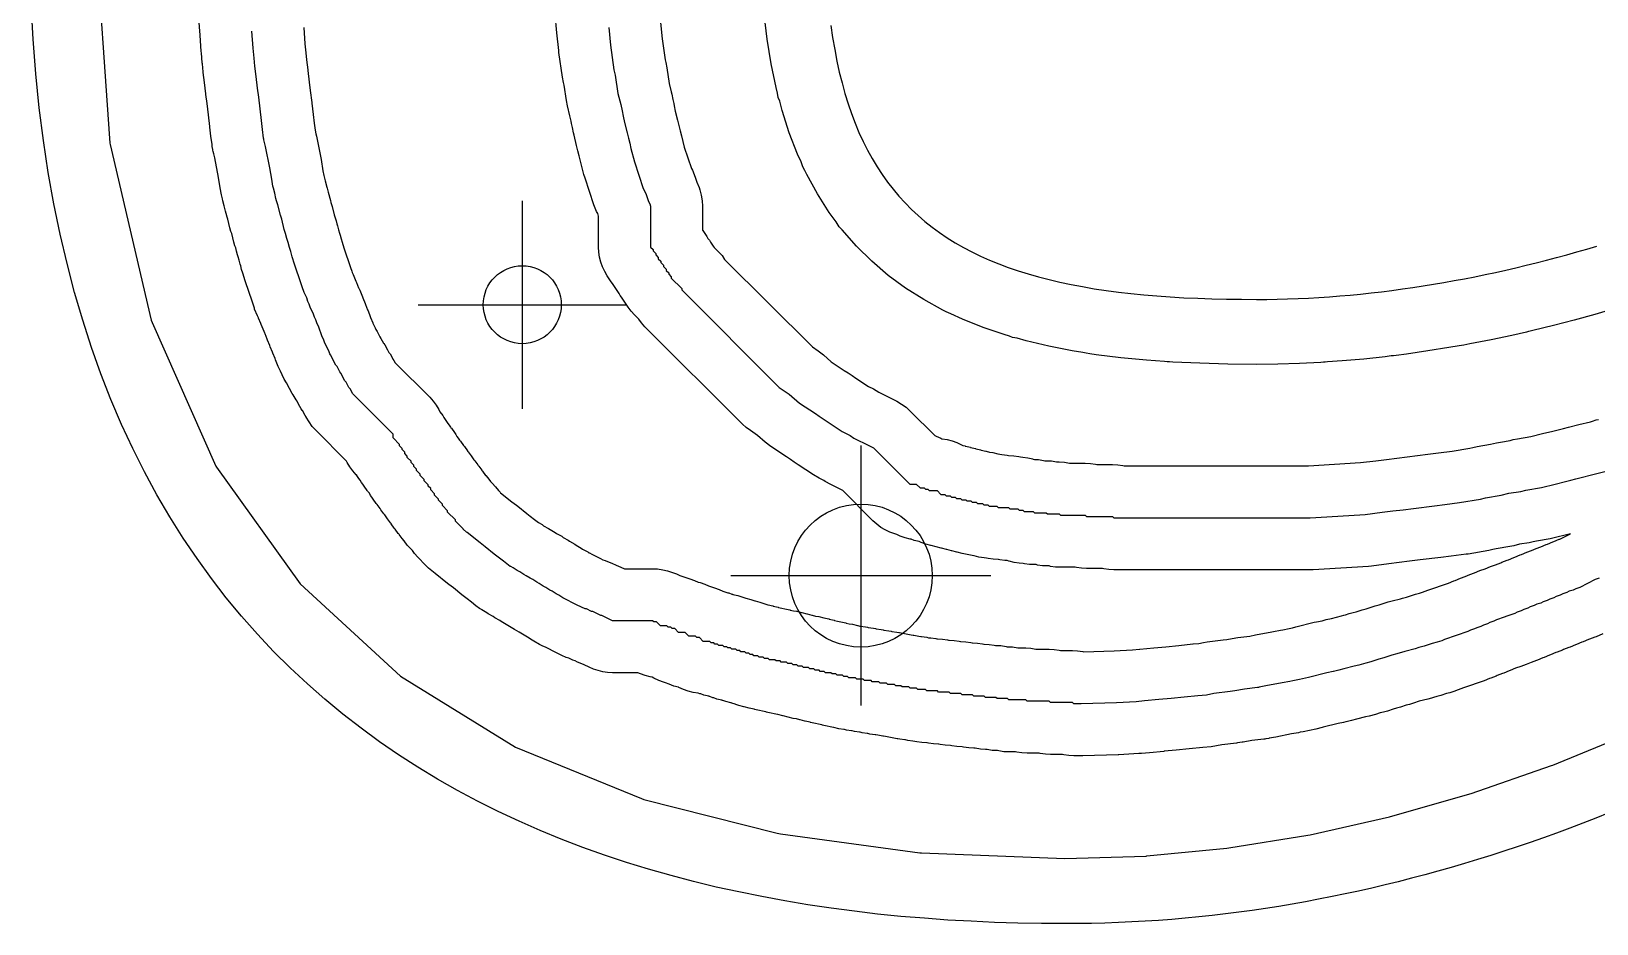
# Model space of a CAD drawing. Header units: millimetres. Extents: x 0 to 1800, y 0 to 406.
# Drawn here: x 265.1 to 385.5, y 51.5 to 120.1 of the extents above; entities that cross this region are included whole.
import ezdxf

# ---------------------------------------------------------------- set-up
doc = ezdxf.new("R2010")
doc.units = ezdxf.units.MM
for name, color, linetype in [('1_LETTERS', 7, 'Continuous'), ('2_BACK_inset_5mm', 7, 'Continuous'), ('4_THREADED_RODS_MX', 7, 'Continuous'), ('5_CABLE_EXITS_D11', 7, 'Continuous'), ('CENTERLINE', 7, 'Continuous'), ('GROOVE_8MM', 7, 'Continuous')]:
    doc.layers.add(name, color=color, linetype=linetype)

msp = doc.modelspace()

# ---------------------------------------------------------------- linework, layer by layer
at = {"layer": '1_LETTERS'}
for points in [[(386.41, 60.01), (385.41, 59.61), (384.4, 59.21), (383.39, 58.83), (382.38, 58.46), (381.37, 58.1), (380.36, 57.74), (379.34, 57.4), (378.33, 57.06), (377.32, 56.74), (376.3, 56.42), (375.29, 56.11), (374.27, 55.81), (373.26, 55.53), (372.24, 55.25), (371.22, 54.98), (370.21, 54.72), (369.19, 54.47), (368.17, 54.23), (367.15, 54), (366.13, 53.78), (365.11, 53.57), (364.08, 53.37), (363.06, 53.18), (362.04, 53), (361.01, 52.82), (359.99, 52.66), (358.97, 52.51), (357.94, 52.37), (356.91, 52.24), (355.89, 52.12), (354.86, 52.01), (353.83, 51.91), (352.8, 51.82), (351.77, 51.74), (350.74, 51.68), (349.71, 51.62), (348.68, 51.57), (347.65, 51.53), (346.62, 51.51), (345.58, 51.49), (344.55, 51.49), (342.76, 51.5), (340.96, 51.53), (339.16, 51.59), (337.36, 51.67), (335.56, 51.77), (333.76, 51.9), (331.96, 52.05), (330.17, 52.23), (328.38, 52.44), (326.59, 52.68), (324.8, 52.95), (323.03, 53.24), (321.26, 53.57), (319.5, 53.93), (317.75, 54.31), (316.01, 54.74), (314.28, 55.19), (312.56, 55.68), (310.86, 56.2), (309.17, 56.76), (307.5, 57.36), (305.84, 57.99), (304.21, 58.66), (302.59, 59.37), (300.99, 60.12), (299.41, 60.91), (297.86, 61.74), (296.32, 62.61), (294.81, 63.52), (293.33, 64.48), (291.87, 65.48), (290.44, 66.52), (289.03, 67.61), (287.66, 68.75), (286.32, 69.93), (285, 71.16), (283.72, 72.44), (282.47, 73.76), (281.26, 75.14), (280.08, 76.57), (278.93, 78.05), (277.83, 79.58), (276.76, 81.16), (275.73, 82.8), (274.74, 84.49), (273.8, 86.24), (272.89, 88.04), (272.03, 89.9), (271.21, 91.81), (270.44, 93.78), (269.72, 95.82), (269.04, 97.91), (268.41, 100.06), (267.83, 102.27), (267.3, 104.55), (266.82, 106.88), (266.39, 109.28), (266.02, 111.75), (265.7, 114.27), (265.44, 116.87), (265.23, 119.53), (265.08, 122.25)], [(326.58, 120.6), (326.71, 119.66), (326.87, 118.75), (327.03, 117.86), (327.22, 117), (327.43, 116.17), (327.65, 115.36), (327.89, 114.57), (328.16, 113.81), (328.44, 113.07), (328.73, 112.36), (329.05, 111.67), (329.39, 111), (329.74, 110.35), (330.12, 109.73), (330.51, 109.13), (330.92, 108.55), (331.36, 107.99), (331.81, 107.46), (332.28, 106.94), (332.77, 106.44), (333.28, 105.97), (333.81, 105.51), (334.36, 105.08), (334.93, 104.66), (335.52, 104.26), (336.13, 103.88), (336.76, 103.52), (337.41, 103.18), (338.08, 102.85), (338.77, 102.54), (339.48, 102.25), (340.21, 101.98), (340.97, 101.72), (341.74, 101.48), (342.53, 101.25), (343.35, 101.04), (344.18, 100.84), (345.04, 100.66), (345.92, 100.5), (346.82, 100.34), (347.74, 100.21), (348.68, 100.08), (349.65, 99.97), (350.63, 99.87), (351.64, 99.79), (352.67, 99.72), (353.72, 99.65), (354.79, 99.61), (355.88, 99.57), (357, 99.54), (358.14, 99.53), (359.3, 99.52), (360.1, 99.52), (360.9, 99.54), (361.7, 99.56), (362.5, 99.59), (363.3, 99.62), (364.1, 99.67), (364.91, 99.72), (365.71, 99.79), (366.51, 99.85), (367.31, 99.93), (368.12, 100.02), (368.92, 100.11), (369.72, 100.21), (370.52, 100.32), (371.32, 100.43), (372.12, 100.55), (372.92, 100.68), (373.71, 100.82), (374.51, 100.96), (375.3, 101.11), (376.1, 101.26), (376.89, 101.43), (377.68, 101.59), (378.47, 101.77), (379.25, 101.95), (380.04, 102.14), (380.82, 102.33), (381.6, 102.53), (382.38, 102.74), (383.16, 102.95), (383.93, 103.17), (384.71, 103.39), (385.47, 103.62)]]:
    msp.add_lwpolyline(points, dxfattribs=at)
at = {"layer": '2_BACK_inset_5mm'}
for points in [[(269.96, 128.09), (271.12, 111.55), (271.14, 111.44), (274.31, 97.92), (274.38, 97.74), (279.28, 86.68), (279.32, 86.61), (285.75, 77.64), (293.47, 70.52), (302.31, 65.06), (312.01, 61.11), (312.19, 61.05), (322.44, 58.45), (322.69, 58.4), (333.41, 56.95), (333.54, 56.94), (344.57, 56.49), (350.81, 56.69), (350.86, 56.7), (357.02, 57.3), (357.17, 57.32), (363.26, 58.3), (363.42, 58.33), (369.54, 59.71), (369.61, 59.73), (375.81, 61.5), (381.99, 63.65), (382.08, 63.69), (388.15, 66.16)], [(386.87, 98.82), (385.31, 98.36), (383.73, 97.93), (382.15, 97.51), (380.55, 97.12), (380.35, 97.07), (380.23, 97.04), (380.07, 97.01), (378.95, 96.75), (377.34, 96.41), (375.72, 96.1), (375.25, 96.01), (375.07, 95.98), (374.88, 95.95), (374.1, 95.81), (372.47, 95.55), (370.83, 95.31), (370.05, 95.21), (369.85, 95.18), (369.67, 95.17), (369.19, 95.11), (367.55, 94.93), (365.9, 94.78), (364.77, 94.71), (364.58, 94.69), (364.46, 94.68), (364.25, 94.67), (362.6, 94.59), (360.95, 94.54), (359.3, 94.52), (357.09, 94.54), (354.94, 94.6), (352.86, 94.69), (352.61, 94.71), (352.43, 94.72), (352.23, 94.74), (350.84, 94.84), (348.88, 95.02), (346.98, 95.26), (346.48, 95.34), (346.21, 95.37), (345.96, 95.43), (345.13, 95.56), (343.34, 95.91), (341.6, 96.32), (340.89, 96.53), (340.55, 96.6), (340.3, 96.69), (339.91, 96.81), (338.28, 97.36), (336.7, 97.99), (335.81, 98.4), (335.44, 98.55), (335.23, 98.67), (335.17, 98.7), (333.71, 99.5), (332.3, 100.39), (330.97, 101.37), (329.71, 102.45), (328.54, 103.62), (327.45, 104.87), (327.42, 104.9), (327.22, 105.11), (326.99, 105.48), (326.45, 106.21), (325.54, 107.63), (324.72, 109.13), (324.58, 109.44), (324.41, 109.72), (324.28, 110.1), (324, 110.7), (323.37, 112.34), (322.83, 114.04), (322.64, 114.76), (322.53, 115.06), (322.47, 115.39), (322.36, 115.81), (321.98, 117.65), (321.68, 119.55), (321.52, 120.83)]]:
    msp.add_lwpolyline(points, dxfattribs=at)
at = {"layer": '4_THREADED_RODS_MX'}
for p, q in [((302.84, 107.11), (302.84, 91.11)), ((294.84, 99.11), (310.84, 99.11))]:
    msp.add_line(p, q, dxfattribs=at)
msp.add_circle((302.84, 99.11), 3, dxfattribs=at)
at = {"layer": '5_CABLE_EXITS_D11'}
for p, q in [((328.87, 88.27), (328.87, 68.27)), ((318.87, 78.27), (338.87, 78.27))]:
    msp.add_line(p, q, dxfattribs=at)
msp.add_circle((328.87, 78.27), 5.5, dxfattribs=at)
at = {"layer": 'CENTERLINE'}
for points in [[(309.49, 120.43), (309.62, 119.08), (309.89, 117.17), (309.99, 116.77), (310.19, 115.37), (310.41, 114.52), (310.51, 114.02), (310.61, 113.62), (310.71, 113.12), (310.9, 112.33), (311, 111.93), (311.1, 111.53), (311.2, 111.13), (311.46, 110.11), (312.14, 108.06), (312.34, 107.66), (312.54, 107.06), (312.64, 106.86), (312.7, 106.68), (312.7, 103.55), (312.9, 103.35), (312.9, 103.25), (313.1, 103.05), (313.1, 102.95), (313.3, 102.75), (313.3, 102.65), (313.5, 102.45), (313.5, 102.35), (313.7, 102.15), (313.7, 102.05), (313.9, 101.85), (313.9, 101.75), (314.1, 101.55), (314.1, 101.45), (314.3, 101.25), (314.3, 101.15), (315.1, 100.35), (315.1, 100.25), (322.6, 92.75), (323.37, 92.24), (324.17, 91.54), (325.38, 90.73), (325.68, 90.53), (325.98, 90.33), (326.28, 90.13), (327.45, 89.35), (328.05, 89.05), (328.35, 88.85), (329.49, 88.28), (329.69, 88.18), (329.85, 88.1), (332.64, 85.31), (333.14, 85.31), (333.44, 85.01), (333.74, 85.01), (333.84, 84.91), (334.04, 84.91), (334.14, 84.81), (334.74, 84.81), (335.04, 84.51), (335.34, 84.51), (335.44, 84.41), (335.74, 84.41), (335.84, 84.31), (336.14, 84.31), (336.24, 84.21), (336.54, 84.21), (336.64, 84.11), (336.94, 84.11), (337.04, 84.01), (337.34, 84.01), (337.44, 83.91), (337.74, 83.91), (337.84, 83.81), (338.24, 83.81), (338.34, 83.71), (338.64, 83.71), (338.74, 83.61), (339.34, 83.61), (339.44, 83.51), (340.24, 83.51), (340.34, 83.41), (340.94, 83.41), (341.04, 83.31), (341.34, 83.31), (341.44, 83.21), (342.14, 83.21), (342.24, 83.11), (343.14, 83.11), (343.24, 83.01), (344.14, 83.01), (344.24, 82.91), (346.14, 82.91), (346.24, 82.81), (348.24, 82.81), (348.34, 82.71), (363.42, 82.71), (365.55, 82.84), (367.67, 82.97), (368.98, 83.14), (369.78, 83.24), (370.58, 83.34), (371.38, 83.44), (372.98, 83.64), (373.78, 83.74), (374.92, 83.88), (376.52, 84.15), (376.92, 84.25), (378.12, 84.45), (378.72, 84.6), (379.62, 84.75), (380.02, 84.85), (381.22, 85.05), (382.27, 85.31), (383.07, 85.51), (383.47, 85.61), (383.87, 85.71), (384.27, 85.81), (385.07, 86.01), (386.1, 86.27)], [(385.66, 78.06), (385.36, 77.96), (384.16, 77.36), (383.86, 77.26), (383.66, 77.16), (383.36, 77.06), (383.16, 76.96), (382.86, 76.86), (382.66, 76.76), (382.36, 76.66), (382.16, 76.56), (381.86, 76.46), (381.66, 76.36), (381.36, 76.26), (381.16, 76.16), (380.86, 76.06), (380.66, 75.96), (380.36, 75.86), (380.16, 75.76), (379.86, 75.66), (379.66, 75.56), (379.36, 75.46), (379.16, 75.36), (378.56, 75.16), (378.36, 75.06), (377.76, 74.86), (377.56, 74.76), (377.26, 74.66), (377.06, 74.56), (376.76, 74.46), (376.56, 74.36), (376.26, 74.26), (376.06, 74.16), (375.76, 74.06), (375.56, 73.96), (373.76, 73.36), (373.56, 73.26), (373.2, 73.14), (372.8, 73.04), (372.2, 72.84), (371.8, 72.74), (371.5, 72.64), (370.7, 72.44), (370.1, 72.24), (369.7, 72.14), (369.1, 71.94), (368.7, 71.84), (368.1, 71.64), (367.7, 71.54), (367.18, 71.37), (366.81, 71.3), (366.03, 71.1), (365.63, 71), (365.23, 70.9), (365.21, 70.9), (364.71, 70.8), (363.3, 70.44), (363.08, 70.37), (362.61, 70.28), (362.11, 70.18), (361.87, 70.13), (361.27, 70.03), (360.01, 69.78), (359.51, 69.68), (359.46, 69.67), (359.37, 69.65), (358.38, 69.53), (357.63, 69.41), (357.27, 69.35), (356.01, 69.2), (355.45, 69.08), (354.8, 69.03), (353.73, 68.92), (352.73, 68.82), (351.8, 68.73), (350.7, 68.63), (350.06, 68.56), (348.53, 68.49), (345.83, 68.4), (345.26, 68.4), (345.16, 68.5), (343.46, 68.5), (343.36, 68.6), (341.66, 68.6), (341.56, 68.7), (340.26, 68.7), (340.16, 68.8), (339.36, 68.8), (339.26, 68.9), (338.46, 68.9), (338.36, 69), (337.56, 69), (337.46, 69.1), (336.66, 69.1), (336.56, 69.2), (335.76, 69.2), (335.66, 69.3), (334.86, 69.3), (334.76, 69.4), (333.96, 69.4), (333.86, 69.5), (333.26, 69.5), (333.16, 69.6), (332.66, 69.6), (332.56, 69.7), (332.06, 69.7), (331.96, 69.8), (331.56, 69.8), (331.46, 69.9), (330.96, 69.9), (330.86, 70), (330.36, 70), (330.26, 70.1), (329.76, 70.1), (329.66, 70.2), (329.16, 70.2), (329.06, 70.3), (328.56, 70.3), (328.46, 70.4), (327.96, 70.4), (327.86, 70.5), (327.56, 70.5), (327.46, 70.6), (327.06, 70.6), (326.96, 70.7), (326.66, 70.7), (326.56, 70.8), (326.16, 70.8), (326.06, 70.9), (325.76, 70.9), (325.66, 71), (325.36, 71), (325.26, 71.1), (324.96, 71.1), (324.86, 71.2), (324.46, 71.2), (324.36, 71.3), (324.06, 71.3), (323.96, 71.4), (323.66, 71.4), (323.56, 71.5), (323.26, 71.5), (323.16, 71.6), (322.76, 71.6), (322.66, 71.7), (322.36, 71.7), (322.26, 71.8), (321.86, 71.8), (321.76, 71.9), (321.46, 71.9), (321.36, 72), (321.06, 72), (320.96, 72.1), (320.66, 72.1), (320.56, 72.2), (320.36, 72.2), (320.26, 72.3), (320.06, 72.3), (319.96, 72.4), (319.66, 72.4), (319.56, 72.5), (319.36, 72.5), (319.26, 72.6), (318.96, 72.6), (318.86, 72.7), (318.66, 72.7), (318.56, 72.8), (318.36, 72.8), (318.26, 72.9), (317.96, 72.9), (317.86, 73), (317.66, 73), (317.56, 73.1), (317.36, 73.1), (317.26, 73.2), (316.76, 73.2), (316.46, 73.5), (316.26, 73.5), (316.16, 73.6), (315.66, 73.6), (315.36, 73.9), (314.86, 73.9), (314.56, 74.2), (314.36, 74.2), (314.26, 74.3), (314.06, 74.3), (313.96, 74.4), (313.46, 74.4), (313.16, 74.7), (312.96, 74.7), (312.86, 74.8), (309.77, 74.8), (308.97, 75.2), (308.87, 75.2), (308.27, 75.5), (308.17, 75.5), (307.77, 75.7), (307.67, 75.7), (307.07, 76), (307.07, 76), (306.61, 76.23), (306.41, 76.33), (306.21, 76.43), (306.01, 76.53), (305.95, 76.56), (305.65, 76.76), (305.45, 76.86), (305.15, 77.06), (304.95, 77.16), (304.65, 77.36), (304.45, 77.46), (304.15, 77.66), (303.95, 77.76), (303.65, 77.96), (303.45, 78.06), (303.15, 78.26), (302.95, 78.36), (302.65, 78.56), (302.45, 78.66), (302.15, 78.86), (301.95, 78.96), (301.92, 78.98), (301.77, 79.08), (301.39, 79.38), (300.99, 79.68), (300.69, 79.92), (299.99, 80.48), (299.59, 80.79), (298.59, 81.59), (298.54, 81.62), (298.3, 81.84), (298.3, 81.86), (297.7, 82.46), (297.7, 82.56), (297.1, 83.16), (297.1, 83.26), (296.7, 83.66), (296.7, 83.76), (296.4, 84.06), (296.4, 84.16), (296.1, 84.46), (296.1, 84.56), (295.8, 84.86), (295.8, 84.96), (295.6, 85.16), (295.6, 85.26), (295.3, 85.56), (295.3, 85.66), (295, 85.96), (295, 86.06), (294.7, 86.36), (294.7, 86.46), (294.5, 86.66), (294.5, 86.76), (294.3, 86.96), (294.3, 87.06), (294, 87.36), (294, 87.46), (293.8, 87.66), (293.8, 87.76), (293.6, 87.96), (293.6, 88.06), (293.4, 88.26), (293.4, 88.36), (292.9, 88.86), (292.9, 89.16), (289.8, 92.25), (289.6, 92.65), (289.5, 92.75), (289.3, 93.15), (289.2, 93.25), (288.9, 93.85), (288.8, 93.95), (288.6, 94.35), (288.5, 94.45), (288.1, 95.25), (288.03, 95.33), (287.96, 95.55), (287.66, 96.15), (287.56, 96.45), (287.46, 96.65), (287.36, 96.95), (287.26, 97.15), (287.16, 97.45), (287.06, 97.65), (286.96, 97.95), (286.86, 98.15), (286.76, 98.45), (286.56, 98.85), (286.46, 99.15), (286.36, 99.35), (286.26, 99.65), (286.06, 100.05), (286.03, 100.12), (285.93, 100.42), (285.83, 100.72), (285.63, 101.32), (285.53, 101.62), (285.43, 101.92), (285.33, 102.22), (285.14, 102.8), (285.04, 103.2), (284.94, 103.5), (284.84, 103.9), (284.74, 104.2), (284.64, 104.6), (284.54, 104.9), (284.34, 105.7), (284.24, 106), (284.04, 106.8), (283.94, 107.1), (283.9, 107.28), (283.8, 107.68), (283.7, 108.08), (283.66, 108.23), (283.57, 108.77), (283.42, 109.63), (283.09, 111.29), (282.99, 111.69), (282.97, 111.8), (282.96, 111.84), (282.95, 111.93), (282.87, 112.59), (282.78, 113.27), (282.68, 114.17), (282.57, 115.09), (282.48, 115.77), (282.38, 116.67), (282.28, 117.47), (282.21, 118.09), (282.14, 118.86), (282.05, 120.15)]]:
    msp.add_lwpolyline(points, dxfattribs=at)
at = {"layer": 'GROOVE_8MM'}
for points in [[(385.94, 73.78), (385.42, 73.57), (385.33, 73.54), (384.92, 73.37), (384.83, 73.34), (384.42, 73.17), (384.33, 73.14), (383.92, 72.97), (383.83, 72.94), (383.42, 72.77), (383.33, 72.74), (382.92, 72.57), (382.83, 72.54), (382.42, 72.37), (382.33, 72.34), (381.92, 72.17), (381.83, 72.14), (381.42, 71.97), (381.33, 71.94), (380.92, 71.77), (380.83, 71.74), (380.42, 71.57), (380.03, 71.44), (379.62, 71.27), (379.23, 71.14), (378.82, 70.97), (378.73, 70.94), (378.32, 70.77), (378.23, 70.74), (377.82, 70.57), (377.73, 70.54), (377.32, 70.37), (377.23, 70.34), (376.82, 70.17), (375.23, 69.64), (374.82, 69.47), (374.47, 69.35), (374.17, 69.26), (373.92, 69.2), (373.47, 69.05), (373.17, 68.96), (372.92, 68.9), (372.77, 68.85), (372.47, 68.76), (371.82, 68.6), (371.37, 68.45), (371.07, 68.36), (370.82, 68.3), (370.37, 68.15), (370.07, 68.06), (369.82, 68), (369.37, 67.85), (369.07, 67.76), (368.82, 67.7), (368.45, 67.58), (367.96, 67.45), (367.69, 67.39), (367, 67.22), (366.6, 67.12), (366.2, 67.02), (366.18, 67.02), (366, 66.97), (365.59, 66.89), (364.42, 66.6), (364.35, 66.58), (363.86, 66.45), (363.39, 66.35), (362.89, 66.25), (362.66, 66.21), (362.53, 66.18), (361.99, 66.09), (360.79, 65.85), (360.29, 65.75), (360.25, 65.74), (360.03, 65.71), (359.94, 65.69), (359.87, 65.68), (358.95, 65.57), (358.29, 65.46), (358.2, 65.45), (357.84, 65.39), (357.77, 65.38), (356.65, 65.24), (356.24, 65.16), (355.81, 65.1), (355.18, 65.04), (354.13, 64.94), (353.13, 64.84), (352.2, 64.75), (352.17, 64.74), (351.08, 64.64), (350.46, 64.58), (350.25, 64.57), (348.72, 64.49), (348.66, 64.49), (345.96, 64.4), (345.83, 64.4), (345.26, 64.4), (344.87, 64.42), (344.48, 64.48), (344.38, 64.5), (343.46, 64.5), (343.07, 64.52), (342.68, 64.58), (342.58, 64.6), (341.66, 64.6), (341.27, 64.62), (340.88, 64.68), (340.78, 64.7), (340.26, 64.7), (339.87, 64.72), (339.48, 64.78), (339.38, 64.8), (339.36, 64.8), (338.97, 64.82), (338.58, 64.88), (338.48, 64.9), (338.46, 64.9), (338.07, 64.92), (337.68, 64.98), (337.58, 65), (337.56, 65), (337.17, 65.02), (336.78, 65.08), (336.68, 65.1), (336.66, 65.1), (336.27, 65.12), (335.88, 65.18), (335.78, 65.2), (335.76, 65.2), (335.37, 65.22), (334.98, 65.28), (334.88, 65.3), (334.86, 65.3), (334.47, 65.32), (334.08, 65.38), (333.98, 65.4), (333.96, 65.4), (333.57, 65.42), (333.18, 65.48), (333.04, 65.51), (332.87, 65.52), (332.48, 65.58), (332.32, 65.62), (332.27, 65.62), (331.88, 65.68), (331.72, 65.72), (331.67, 65.72), (331.28, 65.78), (331.02, 65.84), (330.78, 65.88), (330.62, 65.92), (330.57, 65.92), (330.18, 65.98), (330.02, 66.02), (329.97, 66.02), (329.58, 66.08), (329.42, 66.12), (329.37, 66.12), (328.98, 66.18), (328.82, 66.22), (328.77, 66.22), (328.38, 66.28), (328.22, 66.32), (328.17, 66.32), (327.78, 66.38), (327.62, 66.42), (327.57, 66.42), (327.18, 66.48), (326.8, 66.57), (326.79, 66.58), (326.78, 66.58), (326.52, 66.64), (326.28, 66.68), (325.9, 66.77), (325.89, 66.78), (325.88, 66.78), (325.62, 66.84), (325.38, 66.88), (325, 66.97), (324.99, 66.98), (324.98, 66.98), (324.6, 67.07), (324.59, 67.08), (324.58, 67.08), (324.2, 67.17), (324.19, 67.18), (324.18, 67.18), (323.92, 67.24), (323.68, 67.28), (323.3, 67.37), (323.29, 67.38), (323.28, 67.38), (322.9, 67.47), (322.89, 67.48), (322.88, 67.48), (322.5, 67.57), (322.49, 67.58), (322.48, 67.58), (322.22, 67.64), (321.98, 67.68), (321.6, 67.77), (321.59, 67.78), (321.58, 67.78), (321.32, 67.84), (321.08, 67.88), (320.7, 67.97), (320.69, 67.98), (320.68, 67.98), (320.3, 68.07), (320.29, 68.08), (320.28, 68.08), (319.9, 68.17), (319.89, 68.18), (319.88, 68.18), (319.5, 68.27), (319.26, 68.36), (319.2, 68.37), (318.96, 68.46), (318.9, 68.47), (318.89, 68.48), (318.88, 68.48), (318.5, 68.57), (318.26, 68.66), (318.2, 68.67), (318.19, 68.68), (318.18, 68.68), (317.8, 68.77), (317.56, 68.86), (317.5, 68.87), (317.26, 68.96), (317.2, 68.97), (317.19, 68.98), (317.18, 68.98), (316.8, 69.07), (316.56, 69.16), (316.5, 69.17), (316.36, 69.22), (315.98, 69.28), (315.6, 69.37), (315.23, 69.51), (314.87, 69.67), (314.86, 69.68), (314.5, 69.77), (314.13, 69.91), (313.86, 70.03), (313.7, 70.07), (313.33, 70.21), (312.97, 70.37), (312.84, 70.45), (312.68, 70.48), (312.3, 70.57), (311.93, 70.71), (311.72, 70.8), (309.77, 70.8), (309.39, 70.82), (309.03, 70.87), (308.67, 70.96), (308.32, 71.07), (307.98, 71.22), (307.6, 71.41), (307.42, 71.47), (307.08, 71.62), (306.9, 71.71), (306.72, 71.77), (306.42, 71.91), (306.22, 71.97), (305.88, 72.12), (305.28, 72.42), (305.28, 72.42), (304.82, 72.65), (304.62, 72.75), (304.42, 72.85), (304.22, 72.95), (304.16, 72.98), (303.73, 73.23), (303.61, 73.31), (303.23, 73.53), (303.11, 73.61), (302.73, 73.83), (302.61, 73.91), (302.23, 74.13), (302.11, 74.21), (301.73, 74.43), (301.61, 74.51), (301.23, 74.73), (301.11, 74.81), (300.73, 75.03), (300.61, 75.11), (300.23, 75.33), (300.11, 75.41), (299.73, 75.63), (299.7, 75.65), (299.55, 75.75), (299.27, 75.95), (298.94, 76.22), (298.59, 76.49), (298.49, 76.56), (298.19, 76.8), (297.54, 77.32), (297.19, 77.59), (297.09, 77.66), (296.14, 78.42), (296.14, 78.42), (295.88, 78.63), (295.64, 78.85), (295.41, 79.07), (294.81, 79.69), (294.56, 79.98), (294.4, 80.2), (294.27, 80.33), (294, 80.62), (293.77, 80.94), (293.77, 80.94), (293.6, 81.12), (293.37, 81.44), (293.35, 81.47), (293.3, 81.52), (293.07, 81.84), (293.05, 81.87), (293, 81.92), (292.77, 82.24), (292.75, 82.27), (292.7, 82.32), (292.47, 82.64), (292.38, 82.8), (292.27, 82.94), (292.25, 82.97), (292.2, 83.02), (291.97, 83.34), (291.95, 83.37), (291.9, 83.42), (291.67, 83.74), (291.65, 83.77), (291.6, 83.82), (291.37, 84.14), (291.28, 84.3), (291.17, 84.44), (291.08, 84.6), (290.97, 84.74), (290.95, 84.77), (290.9, 84.82), (290.67, 85.14), (290.58, 85.3), (290.47, 85.44), (290.38, 85.6), (290.27, 85.74), (290.18, 85.9), (290.1, 86.01), (290.07, 86.03), (289.8, 86.32), (289.57, 86.64), (289.37, 86.98), (289.32, 87.08), (286.98, 89.43), (286.69, 89.75), (286.44, 90.09), (286.23, 90.47), (286.22, 90.48), (286.14, 90.59), (285.93, 90.97), (285.92, 90.98), (285.84, 91.09), (285.63, 91.47), (285.52, 91.68), (285.44, 91.79), (285.23, 92.17), (285.22, 92.18), (285.14, 92.29), (284.93, 92.67), (284.71, 93.11), (284.53, 93.39), (284.37, 93.72), (284.26, 93.99), (284.08, 94.36), (283.86, 94.88), (283.83, 94.97), (283.66, 95.38), (283.63, 95.47), (283.46, 95.88), (283.43, 95.97), (283.26, 96.38), (283.23, 96.47), (283.06, 96.88), (283.05, 96.91), (282.98, 97.06), (282.76, 97.58), (282.73, 97.67), (282.56, 98.08), (282.55, 98.11), (282.48, 98.26), (282.26, 98.78), (282.24, 98.85), (282.14, 99.15), (282.04, 99.45), (281.84, 100.05), (281.74, 100.35), (281.64, 100.65), (281.54, 100.95), (281.34, 101.54), (281.26, 101.83), (281.2, 102.09), (281.14, 102.24), (281.06, 102.53), (281, 102.79), (280.94, 102.94), (280.86, 103.23), (280.8, 103.49), (280.74, 103.64), (280.66, 103.93), (280.5, 104.59), (280.44, 104.74), (280.36, 105.03), (280.2, 105.69), (280.14, 105.84), (280.06, 106.13), (280.01, 106.31), (279.91, 106.71), (279.81, 107.11), (279.78, 107.26), (279.71, 107.57), (279.62, 108.11), (279.49, 108.91), (279.19, 110.41), (279.11, 110.72), (279.07, 110.91), (279.05, 111.01), (279.04, 111.06), (279, 111.28), (278.99, 111.37), (278.98, 111.44), (278.9, 112.09), (278.81, 112.78), (278.81, 112.83), (278.71, 113.71), (278.6, 114.59), (278.51, 115.28), (278.51, 115.33), (278.41, 116.21), (278.31, 116.98), (278.31, 117.03), (278.24, 117.65), (278.23, 117.73), (278.16, 118.5), (278.15, 118.58), (278.06, 119.85), (277.96, 121.14)], [(286.04, 120.43), (286.13, 119.19), (286.19, 118.49), (286.25, 117.94), (286.35, 117.17), (286.36, 117.12), (286.45, 116.24), (286.54, 115.58), (286.65, 114.67), (286.66, 114.62), (286.75, 113.74), (286.84, 113.08), (286.91, 112.53), (286.97, 112.26), (287.01, 112.08), (287.35, 110.42), (287.37, 110.29), (287.51, 109.42), (287.58, 109.04), (287.68, 108.65), (287.78, 108.25), (287.78, 108.22), (287.83, 108.07), (287.92, 107.77), (288.08, 107.12), (288.13, 106.97), (288.22, 106.67), (288.38, 106.02), (288.43, 105.87), (288.52, 105.57), (288.58, 105.32), (288.63, 105.17), (288.72, 104.87), (288.78, 104.62), (288.83, 104.47), (288.92, 104.17), (288.98, 103.92), (289.13, 103.48), (289.23, 103.18), (289.33, 102.88), (289.43, 102.58), (289.63, 101.98), (289.73, 101.68), (289.76, 101.58), (289.84, 101.44), (290.05, 100.91), (290.08, 100.83), (290.25, 100.41), (290.26, 100.38), (290.34, 100.24), (290.55, 99.71), (290.58, 99.63), (290.75, 99.21), (290.78, 99.13), (290.95, 98.71), (290.98, 98.63), (291.15, 98.21), (291.18, 98.13), (291.35, 97.71), (291.36, 97.68), (291.54, 97.34), (291.59, 97.21), (291.68, 97.04), (291.89, 96.63), (291.97, 96.52), (292.18, 96.14), (292.19, 96.13), (292.27, 96.02), (292.48, 95.64), (292.59, 95.43), (292.67, 95.32), (292.88, 94.94), (292.89, 94.93), (292.97, 94.82), (293.06, 94.65), (295.73, 91.99), (295.99, 91.7), (296.22, 91.38), (296.42, 91.05), (296.5, 90.88), (296.72, 90.58), (296.82, 90.43), (296.92, 90.28), (297.02, 90.13), (297.12, 89.98), (297.22, 89.83), (297.32, 89.68), (297.34, 89.65), (297.39, 89.6), (297.62, 89.28), (297.72, 89.13), (297.82, 88.98), (297.92, 88.83), (298.02, 88.68), (298.04, 88.65), (298.09, 88.6), (298.32, 88.28), (298.34, 88.25), (298.39, 88.2), (298.62, 87.88), (298.64, 87.85), (298.69, 87.8), (298.92, 87.48), (299.02, 87.33), (299.12, 87.18), (299.14, 87.15), (299.19, 87.1), (299.42, 86.78), (299.44, 86.75), (299.49, 86.7), (299.72, 86.38), (299.74, 86.35), (299.79, 86.3), (300.02, 85.98), (300.03, 85.98), (300.19, 85.8), (300.4, 85.52), (300.53, 85.39), (300.79, 85.1), (301, 84.82), (301.13, 84.69), (301.17, 84.64), (302.04, 83.95), (302.39, 83.69), (302.49, 83.61), (303.19, 83.04), (303.44, 82.85), (303.79, 82.59), (303.89, 82.51), (304.08, 82.36), (304.37, 82.19), (304.48, 82.11), (304.87, 81.89), (304.98, 81.81), (305.37, 81.59), (305.48, 81.51), (305.87, 81.29), (305.98, 81.21), (306.37, 80.99), (306.48, 80.91), (306.87, 80.69), (306.98, 80.61), (307.37, 80.39), (307.48, 80.31), (307.87, 80.09), (307.96, 80.03), (308, 80.01), (308.2, 79.91), (308.4, 79.81), (308.85, 79.58), (309.03, 79.49), (309.22, 79.43), (309.51, 79.3), (309.72, 79.23), (310.05, 79.08), (310.23, 78.99), (310.42, 78.93), (310.7, 78.8), (312.86, 78.8), (313.25, 78.78), (313.64, 78.72), (314.02, 78.63), (314.25, 78.55), (314.32, 78.53), (314.69, 78.4), (314.96, 78.27), (315.12, 78.23), (315.35, 78.15), (315.42, 78.13), (315.65, 78.05), (315.72, 78.03), (316.09, 77.9), (316.36, 77.77), (316.52, 77.73), (316.89, 77.6), (317.16, 77.47), (317.32, 77.43), (317.55, 77.35), (317.62, 77.33), (317.99, 77.2), (318.26, 77.07), (318.42, 77.03), (318.65, 76.95), (318.72, 76.93), (318.95, 76.85), (319.02, 76.83), (319.03, 76.83), (319.04, 76.82), (319.42, 76.73), (319.65, 76.65), (319.72, 76.63), (319.95, 76.55), (320.02, 76.53), (320.03, 76.53), (320.04, 76.52), (320.42, 76.43), (320.65, 76.35), (320.72, 76.33), (320.73, 76.33), (320.74, 76.32), (321.12, 76.23), (321.35, 76.15), (321.42, 76.13), (321.65, 76.05), (321.72, 76.03), (321.73, 76.03), (321.74, 76.02), (322.12, 75.93), (322.13, 75.93), (322.14, 75.92), (322.52, 75.83), (322.53, 75.83), (322.54, 75.82), (322.79, 75.76), (323.04, 75.72), (323.42, 75.63), (323.43, 75.63), (323.44, 75.62), (323.69, 75.56), (323.94, 75.52), (324.32, 75.43), (324.33, 75.43), (324.34, 75.42), (324.72, 75.33), (324.73, 75.33), (324.74, 75.32), (325.12, 75.23), (325.13, 75.23), (325.14, 75.22), (325.39, 75.16), (325.64, 75.12), (326.02, 75.03), (326.03, 75.03), (326.04, 75.02), (326.42, 74.93), (326.43, 74.93), (326.44, 74.92), (326.82, 74.83), (326.83, 74.83), (326.84, 74.82), (327.09, 74.76), (327.34, 74.72), (327.72, 74.63), (327.73, 74.63), (327.74, 74.62), (327.99, 74.56), (328.24, 74.52), (328.62, 74.43), (328.63, 74.43), (328.64, 74.42), (328.8, 74.39), (328.85, 74.38), (329.24, 74.32), (329.4, 74.29), (329.45, 74.28), (329.84, 74.22), (330, 74.19), (330.05, 74.18), (330.44, 74.12), (330.6, 74.09), (330.65, 74.08), (331.04, 74.02), (331.2, 73.99), (331.25, 73.98), (331.64, 73.92), (331.8, 73.89), (331.85, 73.88), (332.24, 73.82), (332.49, 73.76), (332.74, 73.72), (332.9, 73.69), (332.95, 73.68), (333.34, 73.62), (333.5, 73.59), (333.55, 73.58), (333.94, 73.52), (334.07, 73.49), (334.25, 73.48), (334.64, 73.42), (334.73, 73.4), (334.76, 73.4), (335.15, 73.38), (335.54, 73.32), (335.63, 73.3), (335.66, 73.3), (336.05, 73.28), (336.44, 73.22), (336.53, 73.2), (336.56, 73.2), (336.95, 73.18), (337.34, 73.12), (337.43, 73.1), (337.46, 73.1), (337.85, 73.08), (338.24, 73.02), (338.33, 73), (338.36, 73), (338.75, 72.98), (339.14, 72.92), (339.23, 72.9), (339.26, 72.9), (339.65, 72.88), (340.04, 72.82), (340.13, 72.8), (340.16, 72.8), (340.55, 72.78), (340.94, 72.72), (341.03, 72.7), (341.56, 72.7), (341.95, 72.68), (342.34, 72.62), (342.43, 72.6), (343.36, 72.6), (343.75, 72.58), (344.14, 72.52), (344.23, 72.5), (345.16, 72.5), (345.55, 72.48), (345.94, 72.42), (346, 72.41), (348.37, 72.49), (349.77, 72.55), (350.31, 72.61), (350.34, 72.61), (351.42, 72.71), (352.33, 72.8), (353.33, 72.9), (354.41, 73.01), (354.44, 73.01), (354.88, 73.05), (355.22, 73.12), (355.51, 73.17), (356.74, 73.32), (357.02, 73.36), (357.72, 73.48), (357.88, 73.5), (358.8, 73.61), (359.22, 73.7), (360.49, 73.95), (360.61, 73.97), (361.15, 74.06), (361.32, 74.1), (361.82, 74.2), (362.06, 74.25), (362.33, 74.32), (363.74, 74.68), (363.92, 74.72), (364.35, 74.8), (364.66, 74.88), (365.06, 74.98), (365.84, 75.18), (366.03, 75.22), (366.15, 75.24), (366.44, 75.34), (366.73, 75.42), (366.98, 75.49), (367.44, 75.64), (367.73, 75.72), (367.98, 75.79), (368.44, 75.94), (368.73, 76.02), (368.98, 76.09), (369.44, 76.24), (369.73, 76.32), (370.38, 76.49), (370.54, 76.54), (370.83, 76.62), (371.08, 76.69), (371.54, 76.84), (371.83, 76.92), (372.08, 76.99), (372.49, 77.16), (374.08, 77.69), (374.49, 77.86), (374.58, 77.89), (374.99, 78.06), (375.08, 78.09), (375.49, 78.26), (375.58, 78.29), (375.99, 78.46), (376.08, 78.49), (376.49, 78.66), (376.88, 78.79), (377.29, 78.96), (377.68, 79.09), (378.09, 79.26), (378.18, 79.29), (378.59, 79.46), (378.68, 79.49), (379.09, 79.66), (379.18, 79.69), (379.59, 79.86), (379.68, 79.89), (380.09, 80.06), (380.18, 80.09), (380.59, 80.26), (380.68, 80.29), (381.09, 80.46), (381.18, 80.49), (381.59, 80.66), (381.68, 80.69), (382.09, 80.86), (382.18, 80.89), (382.59, 81.06), (382.62, 81.07), (383.45, 81.48), (383.24, 81.43), (382.19, 81.17), (381.88, 81.1), (380.84, 80.93), (380.59, 80.87), (380.28, 80.8), (379.54, 80.68), (379.09, 80.57), (378.78, 80.5), (377.74, 80.33), (377.49, 80.27), (377.18, 80.2), (375.58, 79.93), (375.42, 79.91), (374.28, 79.77), (373.48, 79.67), (371.88, 79.47), (371.08, 79.37), (370.28, 79.27), (369.48, 79.17), (368.16, 79), (367.92, 78.98), (365.8, 78.85), (363.67, 78.72), (363.42, 78.71), (348.34, 78.71), (347.95, 78.73), (347.56, 78.78), (347.47, 78.81), (346.24, 78.81), (345.85, 78.83), (345.46, 78.88), (345.37, 78.91), (344.24, 78.91), (343.85, 78.93), (343.46, 78.98), (343.37, 79.01), (343.24, 79.01), (342.85, 79.03), (342.46, 79.08), (342.37, 79.11), (342.24, 79.11), (341.85, 79.13), (341.46, 79.18), (341.35, 79.21), (341.05, 79.23), (340.66, 79.28), (340.28, 79.38), (340.27, 79.38), (340.26, 79.38), (340.13, 79.42), (339.95, 79.43), (339.56, 79.48), (339.47, 79.51), (339.44, 79.51), (339.05, 79.53), (338.66, 79.58), (338.53, 79.62), (338.35, 79.63), (337.96, 79.68), (337.58, 79.78), (337.57, 79.78), (337.56, 79.78), (337.31, 79.85), (337.06, 79.88), (336.68, 79.98), (336.67, 79.98), (336.66, 79.98), (336.28, 80.08), (336.27, 80.08), (336.26, 80.08), (335.88, 80.18), (335.87, 80.18), (335.86, 80.18), (335.48, 80.28), (335.47, 80.28), (335.46, 80.28), (335.08, 80.38), (335.07, 80.38), (335.06, 80.38), (334.68, 80.48), (334.67, 80.48), (334.66, 80.48), (334.28, 80.58), (334.27, 80.58), (334.26, 80.58), (333.88, 80.68), (333.51, 80.81), (333.35, 80.89), (332.98, 80.98), (332.75, 81.06), (332.68, 81.08), (332.67, 81.08), (332.66, 81.08), (332.28, 81.18), (331.91, 81.31), (331.64, 81.44), (331.48, 81.48), (331.11, 81.61), (330.76, 81.78), (330.42, 81.98), (330.1, 82.22), (329.81, 82.48), (327.48, 84.81), (326.56, 85.27), (326.13, 85.52), (326.04, 85.58), (325.66, 85.77), (325.23, 86.02), (324.06, 86.8), (323.76, 87), (323.46, 87.2), (323.16, 87.4), (321.95, 88.21), (321.53, 88.53), (320.93, 89.06), (320.38, 89.42), (320.06, 89.66), (319.77, 89.92), (312.27, 97.42), (312.01, 97.71), (311.8, 97.99), (311.47, 98.32), (311.21, 98.61), (310.98, 98.93), (310.88, 99.08), (310.78, 99.23), (310.68, 99.38), (310.58, 99.53), (310.48, 99.68), (310.38, 99.83), (310.28, 99.98), (310.18, 100.13), (310.08, 100.28), (309.98, 100.43), (309.88, 100.58), (309.78, 100.73), (309.68, 100.88), (309.58, 101.03), (309.48, 101.18), (309.38, 101.33), (309.18, 101.66), (309.01, 102.02), (308.88, 102.39), (308.78, 102.77), (308.72, 103.16), (308.7, 103.55), (308.7, 105.93), (308.64, 106.13), (308.56, 106.27), (308.35, 106.8), (307.67, 108.84), (307.58, 109.14), (307.32, 110.16), (307.22, 110.56), (307.12, 110.96), (307.02, 111.36), (306.83, 112.15), (306.79, 112.33), (306.7, 112.74), (306.63, 113.05), (306.59, 113.23), (306.5, 113.64), (306.31, 114.4), (306.23, 114.81), (306.06, 116), (306.01, 116.2), (305.93, 116.61), (305.66, 118.51), (305.64, 118.68), (305.51, 120.04), (305.36, 121.47)], [(313.47, 120.83), (313.59, 119.56), (313.83, 117.94), (313.88, 117.74), (313.95, 117.34), (314.13, 116.14), (314.29, 115.49), (314.33, 115.3), (314.41, 114.9), (314.49, 114.59), (314.53, 114.4), (314.61, 114), (314.79, 113.3), (314.89, 112.9), (314.99, 112.5), (315.09, 112.1), (315.3, 111.22), (315.85, 109.6), (315.92, 109.45), (316.14, 108.93), (316.27, 108.54), (316.44, 108.13), (316.5, 107.94), (316.61, 107.53), (316.68, 107.11), (316.7, 106.68), (316.7, 104.85), (316.72, 104.81), (316.83, 104.67), (316.92, 104.51), (317.03, 104.37), (317.12, 104.21), (317.23, 104.07), (317.32, 103.91), (317.43, 103.77), (317.52, 103.61), (317.6, 103.5), (317.93, 103.18), (318.2, 102.89), (318.4, 102.6), (325.15, 95.86), (325.59, 95.57), (326, 95.25), (326.6, 94.72), (327.6, 94.06), (327.9, 93.86), (328.2, 93.66), (328.5, 93.46), (329.46, 92.82), (329.84, 92.63), (330.27, 92.38), (330.36, 92.32), (331.28, 91.86), (331.48, 91.76), (331.64, 91.68), (332.01, 91.47), (332.36, 91.22), (332.68, 90.93), (334.57, 89.04), (334.67, 89), (335.03, 88.84), (335.1, 88.79), (335.13, 88.79), (335.52, 88.73), (335.9, 88.64), (336.27, 88.5), (336.63, 88.34), (336.72, 88.28), (336.9, 88.24), (336.91, 88.23), (336.92, 88.23), (337.3, 88.14), (337.31, 88.13), (337.32, 88.13), (337.7, 88.04), (337.71, 88.03), (337.72, 88.03), (338.1, 87.94), (338.11, 87.93), (338.12, 87.93), (338.5, 87.84), (338.51, 87.83), (338.52, 87.83), (338.78, 87.77), (339.02, 87.73), (339.4, 87.64), (339.41, 87.63), (339.42, 87.63), (339.56, 87.6), (339.73, 87.59), (340.12, 87.53), (340.22, 87.51), (340.24, 87.51), (340.63, 87.49), (341.02, 87.43), (341.16, 87.4), (341.33, 87.39), (341.72, 87.33), (342.1, 87.24), (342.11, 87.23), (342.12, 87.23), (342.23, 87.2), (342.53, 87.19), (342.92, 87.13), (343.02, 87.11), (343.14, 87.11), (343.53, 87.09), (343.92, 87.03), (344.02, 87.01), (344.14, 87.01), (344.53, 86.99), (344.92, 86.93), (345.02, 86.91), (346.14, 86.91), (346.53, 86.89), (346.92, 86.83), (347.02, 86.81), (348.24, 86.81), (348.63, 86.79), (349.02, 86.73), (349.12, 86.71), (363.3, 86.71), (365.3, 86.83), (367.29, 86.96), (368.49, 87.11), (369.29, 87.21), (370.09, 87.31), (370.89, 87.41), (372.49, 87.61), (373.29, 87.71), (374.35, 87.84), (375.71, 88.07), (375.95, 88.13), (376.27, 88.19), (377.31, 88.37), (377.75, 88.48), (378.07, 88.54), (378.81, 88.67), (379.05, 88.73), (379.37, 88.79), (380.41, 88.97), (381.3, 89.19), (382.1, 89.39), (382.5, 89.49), (382.9, 89.59), (383.3, 89.69), (384.1, 89.89), (384.98, 90.11), (385.13, 90.16), (385.43, 90.25), (385.6, 90.29)]]:
    msp.add_lwpolyline(points, dxfattribs=at)

doc.saveas('drawing.dxf')
